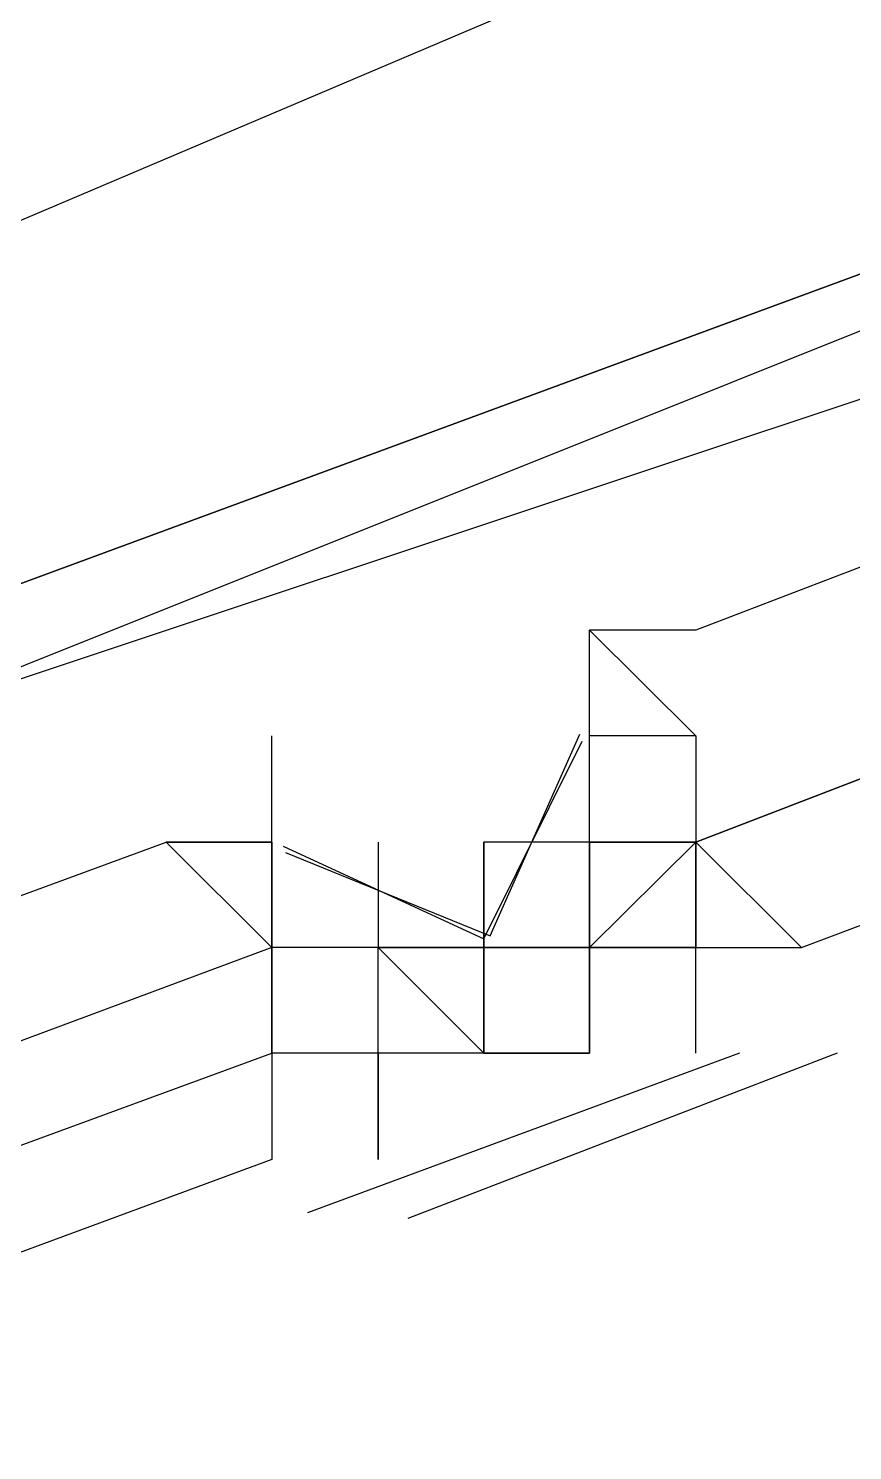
# Model space of a CAD drawing. Header units: feet. Extents: x -84 to 198, y -22 to 181.
# Drawn here: x 95.5426 to 95.6464, y 21.6078 to 21.7869 of the extents above; entities that cross this region are included whole.
import ezdxf

# ---------------------------------------------------------------- set-up
doc = ezdxf.new("R2010")
doc.units = ezdxf.units.FT
doc.layers.add('A-LINEA', color=7, linetype='CONTINUOUS')

msp = doc.modelspace()

# ---------------------------------------------------------------- linework, layer by layer
at = {"layer": 'A-LINEA'}
for p, q in [((93.693, 20.9769), (103.4585, 25.128)), ((93.693, 20.9769), (103.4585, 25.128)), ((95.6133, 21.7111), (95.6133, 21.7111)), ((95.6133, 21.7111), (95.6133, 21.7111)), ((95.6133, 21.7111), (95.6133, 21.7111)), ((95.6133, 21.7111), (95.6133, 21.7111)), ((95.6133, 21.7111), (95.6133, 21.7111)), ((95.6133, 21.7111), (95.6133, 21.7111)), ((95.6133, 21.7111), (95.6133, 21.7111)), ((95.6133, 21.7111), (95.6133, 21.7111)), ((95.6133, 21.7111), (95.6133, 21.7111)), ((95.6133, 21.7111), (95.6133, 21.7111)), ((95.6133, 21.7111), (95.6133, 21.7111)), ((95.6133, 21.7111), (95.6133, 21.7111)), ((95.5733, 21.6978), (95.5733, 21.6978)), ((95.5733, 21.6978), (95.5733, 21.6978)), ((95.6133, 21.6978), (95.6133, 21.6978)), ((95.6133, 21.6978), (95.6133, 21.6978)), ((95.6133, 21.6978), (95.6133, 21.6978)), ((95.6133, 21.6978), (95.6133, 21.6978)), ((95.6133, 21.6844), (95.6133, 21.6978)), ((95.6133, 21.6844), (95.6133, 21.6978)), ((95.6133, 21.6844), (95.6133, 21.6978)), ((95.6133, 21.6844), (95.6133, 21.6978)), ((95.6133, 21.6978), (95.6133, 21.6978)), ((95.6133, 21.6978), (95.6133, 21.6978)), ((95.6133, 21.6978), (95.6133, 21.6978)), ((95.6133, 21.6978), (95.6133, 21.6978)), ((95.6133, 21.6978), (95.6133, 21.6978)), ((95.6133, 21.6978), (95.6133, 21.6978)), ((95.6133, 21.6978), (95.6133, 21.6978)), ((95.6133, 21.6978), (95.6133, 21.6978)), ((95.6133, 21.6978), (95.6133, 21.6978)), ((95.6267, 21.6978), (95.6133, 21.6978)), ((95.6133, 21.6978), (95.6133, 21.6978)), ((95.6133, 21.6978), (95.6133, 21.6978)), ((95.6133, 21.6844), (95.6133, 21.6978)), ((95.6267, 21.6978), (95.6133, 21.6978)), ((95.6133, 21.6978), (95.6133, 21.6978)), ((95.6133, 21.6978), (95.6133, 21.6978)), ((95.6133, 21.6978), (95.6133, 21.6978)), ((95.6133, 21.6978), (95.6133, 21.6978)), ((95.6133, 21.6978), (95.6133, 21.6978)), ((95.6133, 21.6844), (95.6133, 21.6978)), ((95.6133, 21.6844), (95.6133, 21.6978)), ((95.6133, 21.6844), (95.6133, 21.6978)), ((95.6133, 21.6844), (95.6133, 21.6978)), ((95.6133, 21.6978), (95.6133, 21.6978)), ((95.6133, 21.6978), (95.6133, 21.6978)), ((95.6133, 21.6978), (95.6133, 21.6978)), ((95.6133, 21.6978), (95.6133, 21.6978)), ((95.6133, 21.6978), (95.6133, 21.6978)), ((95.6133, 21.6978), (95.6133, 21.6978)), ((95.6133, 21.6978), (95.6133, 21.6978)), ((95.6133, 21.6978), (95.6133, 21.6978)), ((95.6133, 21.6978), (95.6133, 21.6978)), ((95.6267, 21.6978), (95.6133, 21.6978)), ((95.6133, 21.6978), (95.6133, 21.6978)), ((95.6133, 21.6978), (95.6133, 21.6978)), ((95.6133, 21.6844), (95.6133, 21.6978)), ((95.6267, 21.6978), (95.6133, 21.6978)), ((95.6133, 21.6978), (95.6133, 21.6978)), ((95.6267, 21.6978), (95.6267, 21.6978)), ((95.6267, 21.6978), (95.6267, 21.6978)), ((95.6267, 21.6978), (95.6267, 21.6978)), ((95.6267, 21.6978), (95.6267, 21.6978)), ((95.6267, 21.6978), (95.6267, 21.6978)), ((95.6267, 21.6978), (95.6267, 21.6978)), ((95.6267, 21.6978), (95.6267, 21.6978)), ((95.6267, 21.6978), (95.6267, 21.6978)), ((95.6267, 21.6978), (95.6267, 21.6978)), ((95.6267, 21.6978), (95.6267, 21.6978)), ((95.56, 21.6844), (95.5733, 21.6844)), ((95.56, 21.6844), (95.56, 21.6844)), ((95.56, 21.6844), (95.56, 21.6844)), ((95.56, 21.6844), (95.56, 21.6844)), ((95.5733, 21.6844), (95.56, 21.6844)), ((95.56, 21.6844), (95.5733, 21.6844)), ((95.56, 21.6844), (95.56, 21.6844)), ((95.56, 21.6844), (95.56, 21.6844)), ((95.56, 21.6844), (95.56, 21.6844)), ((95.5733, 21.6844), (95.56, 21.6844)), ((95.5733, 21.6844), (95.5733, 21.6844)), ((95.5733, 21.6711), (95.5733, 21.6844)), ((95.5733, 21.6844), (95.5733, 21.6844)), ((95.5733, 21.6844), (95.5733, 21.6844)), ((95.5733, 21.6844), (95.5733, 21.6844)), ((95.5733, 21.6844), (95.5733, 21.6844)), ((95.5733, 21.6844), (95.5733, 21.6844)), ((95.5733, 21.6844), (95.5733, 21.6844)), ((95.5733, 21.6844), (95.5733, 21.6844)), ((95.5733, 21.6844), (95.5733, 21.6844)), ((95.5733, 21.6844), (95.5733, 21.6844)), ((95.5733, 21.6844), (95.5733, 21.6844)), ((95.5733, 21.6844), (95.5733, 21.6844)), ((95.5733, 21.6844), (95.5733, 21.6844)), ((95.5733, 21.6844), (95.5733, 21.6844)), ((95.5733, 21.6844), (95.5733, 21.6844)), ((95.5733, 21.6844), (95.5733, 21.6844)), ((95.5733, 21.6844), (95.5733, 21.6844)), ((95.5733, 21.6711), (95.5733, 21.6844)), ((95.5733, 21.6844), (95.5733, 21.6844)), ((95.5733, 21.6844), (95.5733, 21.6844)), ((95.5733, 21.6844), (95.5733, 21.6844)), ((95.5733, 21.6844), (95.5733, 21.6844)), ((95.5733, 21.6844), (95.5733, 21.6844)), ((95.5733, 21.6844), (95.5733, 21.6844)), ((95.5733, 21.6844), (95.5733, 21.6844)), ((95.5733, 21.6844), (95.5733, 21.6844)), ((95.5733, 21.6844), (95.5733, 21.6844)), ((95.5733, 21.6844), (95.5733, 21.6844)), ((95.5733, 21.6844), (95.5733, 21.6844)), ((95.5733, 21.6844), (95.5733, 21.6844)), ((95.5733, 21.6844), (95.5733, 21.6844)), ((95.5733, 21.6844), (95.5733, 21.6844)), ((95.5733, 21.6844), (95.5733, 21.6844)), ((95.5867, 21.6844), (95.5867, 21.6844)), ((95.5867, 21.6844), (95.5867, 21.6844)), ((95.5867, 21.6844), (95.5867, 21.6711)), ((95.5867, 21.6844), (95.5867, 21.6844)), ((95.5867, 21.6844), (95.5867, 21.6711)), ((95.5867, 21.6844), (95.5867, 21.6844)), ((95.5867, 21.6844), (95.5867, 21.6844)), ((95.5867, 21.6844), (95.5867, 21.6711)), ((95.5867, 21.6844), (95.5867, 21.6844)), ((95.5867, 21.6844), (95.5867, 21.6711)), ((95.6, 21.6844), (95.6, 21.6844)), ((95.6, 21.6844), (95.6, 21.6844)), ((95.6, 21.6844), (95.6, 21.6844)), ((95.6, 21.6844), (95.6, 21.6844)), ((95.6, 21.6844), (95.6, 21.6844)), ((95.6, 21.6844), (95.6, 21.6844)), ((95.6, 21.6844), (95.6, 21.6844)), ((95.6, 21.6844), (95.6, 21.6844)), ((95.6, 21.6844), (95.6, 21.6844)), ((95.6, 21.6844), (95.6, 21.6844)), ((95.6, 21.6844), (95.6, 21.6844)), ((95.6, 21.6844), (95.6, 21.6844)), ((95.6, 21.6711), (95.6, 21.6844)), ((95.6133, 21.6844), (95.6, 21.6844)), ((95.6, 21.6844), (95.6, 21.6844)), ((95.6, 21.6844), (95.6, 21.6844)), ((95.6, 21.6844), (95.6, 21.6844)), ((95.6, 21.6844), (95.6, 21.6711)), ((95.6, 21.6844), (95.6, 21.6844)), ((95.6, 21.6844), (95.6, 21.6844)), ((95.6, 21.6844), (95.6, 21.6844)), ((95.6133, 21.6844), (95.6, 21.6844)), ((95.6, 21.6844), (95.6, 21.6844)), ((95.6, 21.6711), (95.6, 21.6844)), ((95.6, 21.6844), (95.6, 21.6844)), ((95.6, 21.6844), (95.6, 21.6844)), ((95.6, 21.6711), (95.6, 21.6844)), ((95.6, 21.6844), (95.6, 21.6844)), ((95.6, 21.6844), (95.6, 21.6844)), ((95.6, 21.6844), (95.6, 21.6844)), ((95.6, 21.6844), (95.6, 21.6844)), ((95.6, 21.6844), (95.6, 21.6844)), ((95.6, 21.6844), (95.6, 21.6844)), ((95.6, 21.6844), (95.6, 21.6844)), ((95.6, 21.6844), (95.6, 21.6844)), ((95.6, 21.6844), (95.6, 21.6844)), ((95.6, 21.6844), (95.6, 21.6844)), ((95.6, 21.6844), (95.6, 21.6844)), ((95.6, 21.6844), (95.6, 21.6844)), ((95.6, 21.6711), (95.6, 21.6844)), ((95.6133, 21.6844), (95.6, 21.6844)), ((95.6, 21.6844), (95.6, 21.6844)), ((95.6, 21.6844), (95.6, 21.6844)), ((95.6, 21.6844), (95.6, 21.6844)), ((95.6, 21.6844), (95.6, 21.6711)), ((95.6, 21.6844), (95.6, 21.6844)), ((95.6, 21.6844), (95.6, 21.6844)), ((95.6, 21.6844), (95.6, 21.6844)), ((95.6133, 21.6844), (95.6, 21.6844)), ((95.6, 21.6844), (95.6, 21.6844)), ((95.6, 21.6711), (95.6, 21.6844)), ((95.6, 21.6844), (95.6, 21.6844)), ((95.6, 21.6844), (95.6, 21.6844)), ((95.6, 21.6711), (95.6, 21.6844)), ((95.6133, 21.6844), (95.6133, 21.6844)), ((95.6133, 21.6844), (95.6133, 21.6844)), ((95.6133, 21.6844), (95.6133, 21.6844)), ((95.6133, 21.6844), (95.6133, 21.6844)), ((95.6133, 21.6844), (95.6133, 21.6844)), ((95.6133, 21.6844), (95.6133, 21.6844)), ((95.6133, 21.6844), (95.6133, 21.6844)), ((95.6133, 21.6844), (95.6133, 21.6844)), ((95.6133, 21.6844), (95.6267, 21.6844)), ((95.6133, 21.6844), (95.6133, 21.6844)), ((95.6133, 21.6844), (95.6133, 21.6844)), ((95.6133, 21.6844), (95.6133, 21.6711)), ((95.6133, 21.6844), (95.6133, 21.6711)), ((95.6133, 21.6844), (95.6133, 21.6844)), ((95.6133, 21.6844), (95.6133, 21.6844)), ((95.6133, 21.6844), (95.6267, 21.6844)), ((95.6133, 21.6844), (95.6133, 21.6844)), ((95.6267, 21.6844), (95.6133, 21.6711)), ((95.6133, 21.6844), (95.6133, 21.6844)), ((95.6133, 21.6844), (95.6133, 21.6844)), ((95.6133, 21.6844), (95.6133, 21.6844)), ((95.6133, 21.6844), (95.6133, 21.6844)), ((95.6133, 21.6844), (95.6133, 21.6844)), ((95.6267, 21.6844), (95.6133, 21.6844)), ((95.6133, 21.6844), (95.6133, 21.6844)), ((95.6133, 21.6844), (95.6133, 21.6844)), ((95.6133, 21.6844), (95.6133, 21.6844)), ((95.6133, 21.6844), (95.6133, 21.6844)), ((95.6133, 21.6844), (95.6133, 21.6844)), ((95.6133, 21.6844), (95.6133, 21.6711)), ((95.6133, 21.6844), (95.6133, 21.6844)), ((95.6133, 21.6844), (95.6133, 21.6844)), ((95.6133, 21.6844), (95.6133, 21.6844)), ((95.6133, 21.6844), (95.6133, 21.6844)), ((95.6133, 21.6844), (95.6133, 21.6844)), ((95.6133, 21.6844), (95.6133, 21.6844)), ((95.6133, 21.6844), (95.6133, 21.6844)), ((95.6133, 21.6844), (95.6133, 21.6844)), ((95.6133, 21.6844), (95.6133, 21.6844)), ((95.6133, 21.6844), (95.6133, 21.6844)), ((95.6133, 21.6844), (95.6133, 21.6844)), ((95.6133, 21.6844), (95.6133, 21.6844)), ((95.6133, 21.6844), (95.6133, 21.6844)), ((95.6133, 21.6844), (95.6133, 21.6844)), ((95.6133, 21.6844), (95.6133, 21.6844)), ((95.6133, 21.6844), (95.6133, 21.6844)), ((95.6133, 21.6844), (95.6133, 21.6844)), ((95.6133, 21.6844), (95.6133, 21.6844)), ((95.6133, 21.6844), (95.6133, 21.6844)), ((95.6133, 21.6844), (95.6133, 21.6844)), ((95.6133, 21.6844), (95.6133, 21.6844)), ((95.6133, 21.6844), (95.6133, 21.6844)), ((95.6133, 21.6844), (95.6133, 21.6844)), ((95.6133, 21.6844), (95.6133, 21.6844)), ((95.6133, 21.6844), (95.6133, 21.6844)), ((95.6133, 21.6844), (95.6267, 21.6844)), ((95.6133, 21.6844), (95.6133, 21.6844)), ((95.6133, 21.6844), (95.6133, 21.6844)), ((95.6133, 21.6844), (95.6133, 21.6711)), ((95.6133, 21.6844), (95.6133, 21.6711)), ((95.6133, 21.6844), (95.6133, 21.6844)), ((95.6133, 21.6844), (95.6133, 21.6844)), ((95.6133, 21.6844), (95.6267, 21.6844)), ((95.6133, 21.6844), (95.6133, 21.6844)), ((95.6267, 21.6844), (95.6133, 21.6711)), ((95.6133, 21.6844), (95.6133, 21.6844)), ((95.6133, 21.6844), (95.6133, 21.6844)), ((95.6133, 21.6844), (95.6133, 21.6844)), ((95.6133, 21.6844), (95.6133, 21.6844)), ((95.6133, 21.6844), (95.6133, 21.6844)), ((95.6267, 21.6844), (95.6133, 21.6844)), ((95.6133, 21.6844), (95.6133, 21.6844)), ((95.6133, 21.6844), (95.6133, 21.6844)), ((95.6133, 21.6844), (95.6133, 21.6844)), ((95.6133, 21.6844), (95.6133, 21.6844)), ((95.6133, 21.6844), (95.6133, 21.6844)), ((95.6133, 21.6844), (95.6133, 21.6711)), ((95.6133, 21.6844), (95.6133, 21.6844)), ((95.6133, 21.6844), (95.6133, 21.6844)), ((95.6133, 21.6844), (95.6133, 21.6844)), ((95.6133, 21.6844), (95.6133, 21.6844)), ((95.6133, 21.6844), (95.6133, 21.6844)), ((95.6133, 21.6844), (95.6133, 21.6844)), ((95.6133, 21.6844), (95.6133, 21.6844)), ((95.6133, 21.6844), (95.6133, 21.6844)), ((95.6133, 21.6844), (95.6133, 21.6844)), ((95.6133, 21.6844), (95.6133, 21.6844)), ((95.6133, 21.6844), (95.6133, 21.6844)), ((95.6133, 21.6844), (95.6133, 21.6844)), ((95.6133, 21.6844), (95.6133, 21.6844)), ((95.6133, 21.6844), (95.6133, 21.6844)), ((95.6133, 21.6844), (95.6133, 21.6844)), ((95.6133, 21.6844), (95.6133, 21.6844)), ((95.6133, 21.6844), (95.6133, 21.6844)), ((95.6267, 21.6844), (95.6267, 21.6844)), ((95.6267, 21.6844), (95.6267, 21.6844)), ((95.6267, 21.6844), (95.6267, 21.6844)), ((95.6267, 21.6844), (95.6267, 21.6844)), ((95.6267, 21.6844), (95.6267, 21.6844)), ((95.6267, 21.6844), (95.6267, 21.6844)), ((95.6267, 21.6844), (95.6267, 21.6844)), ((95.6267, 21.6844), (95.6267, 21.6844)), ((95.6267, 21.6844), (95.6267, 21.6844)), ((95.6267, 21.6844), (95.6267, 21.6711)), ((95.6267, 21.6844), (95.6267, 21.6844)), ((95.6267, 21.6844), (95.6267, 21.6844)), ((95.6267, 21.6844), (95.6267, 21.6844)), ((95.6267, 21.6844), (95.6267, 21.6844)), ((95.6267, 21.6844), (95.6267, 21.6844)), ((95.6267, 21.6844), (95.6267, 21.6844)), ((95.6267, 21.6844), (95.6267, 21.6844)), ((95.6267, 21.6844), (95.6267, 21.6844)), ((95.6267, 21.6844), (95.6267, 21.6844)), ((95.6267, 21.6844), (95.6267, 21.6844)), ((95.6267, 21.6844), (95.6267, 21.6844)), ((95.6267, 21.6844), (95.6267, 21.6844)), ((95.6267, 21.6844), (95.6267, 21.6844)), ((95.6267, 21.6844), (95.6267, 21.6844)), ((95.6267, 21.6844), (95.6267, 21.6844)), ((95.6267, 21.6844), (95.6267, 21.6844)), ((95.6267, 21.6844), (95.6267, 21.6844)), ((95.6267, 21.6844), (95.6267, 21.6844)), ((95.6267, 21.6844), (95.6267, 21.6844)), ((95.6267, 21.6844), (95.6267, 21.6711)), ((95.6267, 21.6844), (95.6267, 21.6844)), ((95.6267, 21.6844), (95.6267, 21.6844)), ((95.6267, 21.6844), (95.6267, 21.6844)), ((95.6267, 21.6844), (95.6267, 21.6844)), ((95.6267, 21.6844), (95.6267, 21.6844)), ((95.6267, 21.6844), (95.6267, 21.6844)), ((95.6267, 21.6844), (95.6267, 21.6844)), ((95.6267, 21.6844), (95.6267, 21.6844)), ((95.6267, 21.6844), (95.6267, 21.6844)), ((95.6267, 21.6844), (95.6267, 21.6844)), ((95.5733, 21.6711), (95.5733, 21.6711)), ((95.5733, 21.6711), (95.5733, 21.6711)), ((95.5733, 21.6711), (95.5733, 21.6711)), ((95.5733, 21.6711), (95.5733, 21.6711)), ((95.5733, 21.6711), (95.5733, 21.6711)), ((95.5733, 21.6711), (95.5733, 21.6711)), ((95.5733, 21.6711), (95.5733, 21.6578)), ((95.5733, 21.6711), (95.5733, 21.6711)), ((95.5733, 21.6711), (95.5733, 21.6711)), ((95.5733, 21.6711), (95.5733, 21.6711)), ((95.5733, 21.6711), (95.5733, 21.6711)), ((95.5733, 21.6711), (95.5733, 21.6711)), ((95.5733, 21.6711), (95.5733, 21.6711)), ((95.5733, 21.6711), (95.5733, 21.6711)), ((95.5733, 21.6711), (95.5733, 21.6711)), ((95.5733, 21.6711), (95.5733, 21.6711)), ((95.5733, 21.6711), (95.5733, 21.6711)), ((95.5867, 21.6711), (95.5733, 21.6711)), ((95.5733, 21.6578), (95.5733, 21.6711)), ((95.5733, 21.6711), (95.5733, 21.6711)), ((95.5733, 21.6711), (95.5733, 21.6711)), ((95.5867, 21.6711), (95.5733, 21.6711)), ((95.5733, 21.6711), (95.5733, 21.6711)), ((95.5733, 21.6711), (95.5733, 21.6711)), ((95.5733, 21.6711), (95.5733, 21.6711)), ((95.5733, 21.6711), (95.5733, 21.6711)), ((95.5867, 21.6711), (95.5733, 21.6711)), ((95.5733, 21.6711), (95.5733, 21.6711)), ((95.5733, 21.6711), (95.5733, 21.6711)), ((95.5733, 21.6711), (95.5733, 21.6711)), ((95.5733, 21.6711), (95.5733, 21.6711)), ((95.5733, 21.6711), (95.5733, 21.6711)), ((95.5733, 21.6711), (95.5733, 21.6711)), ((95.5733, 21.6711), (95.5733, 21.6711)), ((95.5733, 21.6711), (95.5733, 21.6711)), ((95.5733, 21.6711), (95.5733, 21.6711)), ((95.5733, 21.6711), (95.5733, 21.6711)), ((95.5733, 21.6711), (95.5733, 21.6711)), ((95.5733, 21.6711), (95.5733, 21.6711)), ((95.5733, 21.6711), (95.5733, 21.6711)), ((95.5733, 21.6711), (95.5733, 21.6711)), ((95.5733, 21.6711), (95.5733, 21.6711)), ((95.5733, 21.6711), (95.5733, 21.6578)), ((95.5733, 21.6711), (95.5733, 21.6711)), ((95.5733, 21.6711), (95.5733, 21.6711)), ((95.5733, 21.6711), (95.5733, 21.6711)), ((95.5733, 21.6711), (95.5733, 21.6711)), ((95.5733, 21.6711), (95.5733, 21.6711)), ((95.5733, 21.6711), (95.5733, 21.6711)), ((95.5733, 21.6711), (95.5733, 21.6711)), ((95.5733, 21.6711), (95.5733, 21.6711)), ((95.5733, 21.6711), (95.5733, 21.6711)), ((95.5733, 21.6711), (95.5733, 21.6711)), ((95.5867, 21.6711), (95.5733, 21.6711)), ((95.5733, 21.6578), (95.5733, 21.6711)), ((95.5733, 21.6711), (95.5733, 21.6711)), ((95.5733, 21.6711), (95.5733, 21.6711)), ((95.5867, 21.6711), (95.5733, 21.6711)), ((95.5733, 21.6711), (95.5733, 21.6711)), ((95.5733, 21.6711), (95.5733, 21.6711)), ((95.5733, 21.6711), (95.5733, 21.6711)), ((95.5733, 21.6711), (95.5733, 21.6711)), ((95.5867, 21.6711), (95.5733, 21.6711)), ((95.5733, 21.6711), (95.5733, 21.6711)), ((95.5733, 21.6711), (95.5733, 21.6711)), ((95.5733, 21.6711), (95.5733, 21.6711)), ((95.5733, 21.6711), (95.5733, 21.6711)), ((95.5733, 21.6711), (95.5733, 21.6711)), ((95.5733, 21.6711), (95.5733, 21.6711)), ((95.5733, 21.6711), (95.5733, 21.6711)), ((95.5733, 21.6711), (95.5733, 21.6711)), ((95.5733, 21.6711), (95.5733, 21.6711)), ((95.5867, 21.6711), (95.5867, 21.6711)), ((95.5867, 21.6711), (95.5867, 21.6711)), ((95.5867, 21.6711), (95.6, 21.6711)), ((95.5867, 21.6711), (95.5867, 21.6711)), ((95.5867, 21.6711), (95.6, 21.6711)), ((95.5867, 21.6711), (95.5867, 21.6711)), ((95.5867, 21.6711), (95.5867, 21.6711)), ((95.5867, 21.6711), (95.5867, 21.6711)), ((95.5867, 21.6711), (95.5867, 21.6711)), ((95.5867, 21.6711), (95.5867, 21.6711)), ((95.5867, 21.6711), (95.5867, 21.6711)), ((95.5867, 21.6711), (95.6, 21.6711)), ((95.5867, 21.6711), (95.5867, 21.6711)), ((95.5867, 21.6711), (95.5867, 21.6711)), ((95.5867, 21.6711), (95.5867, 21.6711)), ((95.5867, 21.6711), (95.5867, 21.6711)), ((95.5867, 21.6711), (95.5867, 21.6711)), ((95.5867, 21.6711), (95.5867, 21.6711)), ((95.5867, 21.6711), (95.5867, 21.6711)), ((95.5867, 21.6711), (95.5867, 21.6711)), ((95.5867, 21.6711), (95.5867, 21.6711)), ((95.5867, 21.6711), (95.5867, 21.6711)), ((95.5867, 21.6711), (95.5867, 21.6711)), ((95.5867, 21.6711), (95.5867, 21.6711)), ((95.5867, 21.6711), (95.5867, 21.6711)), ((95.5867, 21.6711), (95.5867, 21.6711)), ((95.6, 21.6578), (95.5867, 21.6711)), ((95.5867, 21.6711), (95.5867, 21.6711)), ((95.5867, 21.6711), (95.5867, 21.6711)), ((95.5867, 21.6711), (95.5867, 21.6711)), ((95.5867, 21.6711), (95.5867, 21.6711)), ((95.5867, 21.6711), (95.5867, 21.6711)), ((95.6, 21.6711), (95.5867, 21.6711)), ((95.5867, 21.6711), (95.5867, 21.6711)), ((95.5867, 21.6711), (95.5867, 21.6711)), ((95.5867, 21.6711), (95.5867, 21.6711)), ((95.5867, 21.6711), (95.5867, 21.6711)), ((95.5867, 21.6711), (95.5867, 21.6711)), ((95.5867, 21.6711), (95.5867, 21.6711)), ((95.5867, 21.6711), (95.5867, 21.6711)), ((95.5867, 21.6711), (95.5867, 21.6711)), ((95.5867, 21.6711), (95.5867, 21.6711)), ((95.5867, 21.6711), (95.5867, 21.6711)), ((95.5867, 21.6711), (95.5867, 21.6711)), ((95.5867, 21.6711), (95.5867, 21.6711)), ((95.5867, 21.6711), (95.5867, 21.6711)), ((95.6, 21.6711), (95.5867, 21.6711)), ((95.5867, 21.6711), (95.5867, 21.6711)), ((95.5867, 21.6578), (95.5867, 21.6711)), ((95.5867, 21.6711), (95.5867, 21.6711)), ((95.5867, 21.6578), (95.5867, 21.6711)), ((95.5867, 21.6711), (95.5867, 21.6711)), ((95.5867, 21.6711), (95.5867, 21.6711)), ((95.5867, 21.6711), (95.5867, 21.6711)), ((95.5867, 21.6711), (95.5867, 21.6711)), ((95.5867, 21.6711), (95.5867, 21.6711)), ((95.5867, 21.6711), (95.5867, 21.6711)), ((95.5867, 21.6711), (95.5867, 21.6711)), ((95.5867, 21.6711), (95.5867, 21.6711)), ((95.5867, 21.6711), (95.5867, 21.6711)), ((95.5867, 21.6711), (95.5867, 21.6711)), ((95.5867, 21.6711), (95.5867, 21.6711)), ((95.5867, 21.6711), (95.5867, 21.6711)), ((95.5867, 21.6711), (95.5867, 21.6711)), ((95.5867, 21.6711), (95.5867, 21.6711)), ((95.5867, 21.6711), (95.5867, 21.6711)), ((95.5867, 21.6711), (95.6, 21.6711)), ((95.5867, 21.6711), (95.5867, 21.6711)), ((95.5867, 21.6711), (95.6, 21.6711)), ((95.5867, 21.6711), (95.5867, 21.6711)), ((95.5867, 21.6711), (95.5867, 21.6711)), ((95.5867, 21.6711), (95.5867, 21.6711)), ((95.5867, 21.6711), (95.5867, 21.6711)), ((95.5867, 21.6711), (95.5867, 21.6711)), ((95.5867, 21.6711), (95.5867, 21.6711)), ((95.5867, 21.6711), (95.6, 21.6711)), ((95.5867, 21.6711), (95.5867, 21.6711)), ((95.5867, 21.6711), (95.5867, 21.6711)), ((95.5867, 21.6711), (95.5867, 21.6711)), ((95.5867, 21.6711), (95.5867, 21.6711)), ((95.5867, 21.6711), (95.5867, 21.6711)), ((95.5867, 21.6711), (95.5867, 21.6711)), ((95.5867, 21.6711), (95.5867, 21.6711)), ((95.5867, 21.6711), (95.5867, 21.6711)), ((95.5867, 21.6711), (95.5867, 21.6711)), ((95.5867, 21.6711), (95.5867, 21.6711)), ((95.5867, 21.6711), (95.5867, 21.6711)), ((95.5867, 21.6711), (95.5867, 21.6711)), ((95.5867, 21.6711), (95.5867, 21.6711)), ((95.5867, 21.6711), (95.5867, 21.6711)), ((95.6, 21.6578), (95.5867, 21.6711)), ((95.5867, 21.6711), (95.5867, 21.6711)), ((95.5867, 21.6711), (95.5867, 21.6711)), ((95.5867, 21.6711), (95.5867, 21.6711)), ((95.5867, 21.6711), (95.5867, 21.6711)), ((95.5867, 21.6711), (95.5867, 21.6711)), ((95.6, 21.6711), (95.5867, 21.6711)), ((95.5867, 21.6711), (95.5867, 21.6711)), ((95.5867, 21.6711), (95.5867, 21.6711)), ((95.5867, 21.6711), (95.5867, 21.6711)), ((95.5867, 21.6711), (95.5867, 21.6711)), ((95.5867, 21.6711), (95.5867, 21.6711)), ((95.5867, 21.6711), (95.5867, 21.6711)), ((95.5867, 21.6711), (95.5867, 21.6711)), ((95.5867, 21.6711), (95.5867, 21.6711)), ((95.5867, 21.6711), (95.5867, 21.6711)), ((95.5867, 21.6711), (95.5867, 21.6711)), ((95.5867, 21.6711), (95.5867, 21.6711)), ((95.5867, 21.6711), (95.5867, 21.6711)), ((95.5867, 21.6711), (95.5867, 21.6711)), ((95.6, 21.6711), (95.5867, 21.6711)), ((95.5867, 21.6711), (95.5867, 21.6711)), ((95.5867, 21.6578), (95.5867, 21.6711)), ((95.5867, 21.6711), (95.5867, 21.6711)), ((95.5867, 21.6578), (95.5867, 21.6711)), ((95.5867, 21.6711), (95.5867, 21.6711)), ((95.5867, 21.6711), (95.5867, 21.6711)), ((95.5867, 21.6711), (95.5867, 21.6711)), ((95.5867, 21.6711), (95.5867, 21.6711)), ((95.5867, 21.6711), (95.5867, 21.6711)), ((95.5867, 21.6711), (95.5867, 21.6711)), ((95.5867, 21.6711), (95.5867, 21.6711)), ((95.5867, 21.6711), (95.5867, 21.6711)), ((95.5867, 21.6711), (95.5867, 21.6711)), ((95.5867, 21.6711), (95.5867, 21.6711)), ((95.5867, 21.6711), (95.5867, 21.6711)), ((95.5867, 21.6711), (95.5867, 21.6711)), ((95.5867, 21.6711), (95.5867, 21.6711)), ((95.6, 21.6711), (95.6, 21.6711)), ((95.6, 21.6711), (95.6, 21.6711)), ((95.6, 21.6711), (95.6, 21.6711)), ((95.6, 21.6711), (95.6, 21.6711)), ((95.6, 21.6711), (95.6, 21.6711)), ((95.6, 21.6711), (95.6, 21.6711)), ((95.6, 21.6711), (95.6, 21.6711)), ((95.6, 21.6711), (95.6133, 21.6711)), ((95.6, 21.6711), (95.6, 21.6711)), ((95.6, 21.6711), (95.6, 21.6711)), ((95.6, 21.6711), (95.6, 21.6711)), ((95.6, 21.6711), (95.6, 21.6711)), ((95.6, 21.6711), (95.6, 21.6711)), ((95.6, 21.6711), (95.6, 21.6711)), ((95.6, 21.6711), (95.6, 21.6711)), ((95.6, 21.6711), (95.6, 21.6711)), ((95.6, 21.6711), (95.6, 21.6711)), ((95.6, 21.6711), (95.6, 21.6711)), ((95.6, 21.6711), (95.6, 21.6711)), ((95.6, 21.6711), (95.6, 21.6711)), ((95.6, 21.6711), (95.6, 21.6711)), ((95.6, 21.6711), (95.6, 21.6711)), ((95.6, 21.6711), (95.6, 21.6711)), ((95.6, 21.6578), (95.6, 21.6711)), ((95.6, 21.6711), (95.6133, 21.6711)), ((95.6, 21.6711), (95.6, 21.6711)), ((95.6, 21.6711), (95.6, 21.6711)), ((95.6, 21.6711), (95.6, 21.6578)), ((95.6, 21.6711), (95.6, 21.6711)), ((95.6, 21.6578), (95.6, 21.6711)), ((95.6, 21.6711), (95.6, 21.6711)), ((95.6, 21.6711), (95.6, 21.6711)), ((95.6, 21.6711), (95.6, 21.6711)), ((95.6, 21.6711), (95.6, 21.6711)), ((95.6, 21.6711), (95.6, 21.6578)), ((95.6, 21.6711), (95.6, 21.6711)), ((95.6, 21.6711), (95.6, 21.6711)), ((95.6, 21.6711), (95.6, 21.6711)), ((95.6, 21.6711), (95.6, 21.6711)), ((95.6, 21.6711), (95.6, 21.6711)), ((95.6, 21.6711), (95.6, 21.6711)), ((95.6, 21.6711), (95.6, 21.6711)), ((95.6, 21.6711), (95.6, 21.6711)), ((95.6, 21.6711), (95.6, 21.6711)), ((95.6, 21.6711), (95.6, 21.6711)), ((95.6, 21.6711), (95.6, 21.6711)), ((95.6, 21.6711), (95.6, 21.6711)), ((95.6, 21.6711), (95.6, 21.6711)), ((95.6, 21.6711), (95.6, 21.6711)), ((95.6, 21.6711), (95.6, 21.6711)), ((95.6, 21.6711), (95.6, 21.6711)), ((95.6, 21.6711), (95.6, 21.6711)), ((95.6, 21.6711), (95.6, 21.6711)), ((95.6, 21.6711), (95.6, 21.6711)), ((95.6, 21.6711), (95.6133, 21.6711)), ((95.6, 21.6711), (95.6133, 21.6711)), ((95.6, 21.6711), (95.6133, 21.6711)), ((95.6, 21.6711), (95.6133, 21.6711)), ((95.6, 21.6711), (95.6133, 21.6711)), ((95.6, 21.6711), (95.6133, 21.6711)), ((95.6, 21.6711), (95.6, 21.6711)), ((95.6, 21.6711), (95.6, 21.6711)), ((95.6, 21.6711), (95.6, 21.6711)), ((95.6, 21.6711), (95.6, 21.6711)), ((95.6, 21.6711), (95.6, 21.6711)), ((95.6, 21.6711), (95.6, 21.6711)), ((95.6, 21.6711), (95.6, 21.6711)), ((95.6, 21.6711), (95.6133, 21.6711)), ((95.6, 21.6711), (95.6, 21.6711)), ((95.6, 21.6711), (95.6, 21.6711)), ((95.6, 21.6711), (95.6, 21.6711)), ((95.6, 21.6711), (95.6, 21.6711)), ((95.6, 21.6711), (95.6, 21.6711)), ((95.6, 21.6711), (95.6, 21.6711)), ((95.6, 21.6711), (95.6, 21.6711)), ((95.6, 21.6711), (95.6, 21.6711)), ((95.6, 21.6711), (95.6, 21.6711)), ((95.6, 21.6711), (95.6, 21.6711)), ((95.6, 21.6711), (95.6, 21.6711)), ((95.6, 21.6711), (95.6, 21.6711)), ((95.6, 21.6711), (95.6, 21.6711)), ((95.6, 21.6711), (95.6, 21.6711)), ((95.6, 21.6711), (95.6, 21.6711)), ((95.6, 21.6578), (95.6, 21.6711)), ((95.6, 21.6711), (95.6133, 21.6711)), ((95.6, 21.6711), (95.6, 21.6711)), ((95.6, 21.6711), (95.6, 21.6711)), ((95.6, 21.6711), (95.6, 21.6578)), ((95.6, 21.6711), (95.6, 21.6711)), ((95.6, 21.6578), (95.6, 21.6711)), ((95.6, 21.6711), (95.6, 21.6711)), ((95.6, 21.6711), (95.6, 21.6711)), ((95.6, 21.6711), (95.6, 21.6711)), ((95.6, 21.6711), (95.6, 21.6711)), ((95.6, 21.6711), (95.6, 21.6578)), ((95.6, 21.6711), (95.6, 21.6711)), ((95.6, 21.6711), (95.6, 21.6711)), ((95.6, 21.6711), (95.6, 21.6711)), ((95.6, 21.6711), (95.6, 21.6711)), ((95.6, 21.6711), (95.6, 21.6711)), ((95.6, 21.6711), (95.6, 21.6711)), ((95.6, 21.6711), (95.6, 21.6711)), ((95.6, 21.6711), (95.6, 21.6711)), ((95.6, 21.6711), (95.6, 21.6711)), ((95.6, 21.6711), (95.6, 21.6711)), ((95.6, 21.6711), (95.6, 21.6711)), ((95.6, 21.6711), (95.6, 21.6711)), ((95.6, 21.6711), (95.6, 21.6711)), ((95.6, 21.6711), (95.6, 21.6711)), ((95.6, 21.6711), (95.6, 21.6711)), ((95.6, 21.6711), (95.6, 21.6711)), ((95.6, 21.6711), (95.6, 21.6711)), ((95.6, 21.6711), (95.6, 21.6711)), ((95.6, 21.6711), (95.6, 21.6711)), ((95.6, 21.6711), (95.6133, 21.6711)), ((95.6, 21.6711), (95.6133, 21.6711)), ((95.6, 21.6711), (95.6133, 21.6711)), ((95.6, 21.6711), (95.6133, 21.6711)), ((95.6, 21.6711), (95.6133, 21.6711)), ((95.6, 21.6711), (95.6133, 21.6711)), ((95.6133, 21.6711), (95.6133, 21.6578)), ((95.6133, 21.6711), (95.6133, 21.6711)), ((95.6133, 21.6711), (95.6133, 21.6711)), ((95.6133, 21.6711), (95.6133, 21.6711)), ((95.6133, 21.6711), (95.6267, 21.6711)), ((95.6133, 21.6711), (95.6133, 21.6711)), ((95.6133, 21.6578), (95.6133, 21.6711)), ((95.6133, 21.6711), (95.6133, 21.6711)), ((95.6133, 21.6711), (95.6133, 21.6711)), ((95.6133, 21.6711), (95.6267, 21.6711)), ((95.6133, 21.6711), (95.6267, 21.6711)), ((95.6133, 21.6711), (95.6267, 21.6711)), ((95.6133, 21.6711), (95.6267, 21.6711)), ((95.6133, 21.6711), (95.6267, 21.6711)), ((95.6133, 21.6711), (95.6267, 21.6711)), ((95.6133, 21.6711), (95.6267, 21.6711)), ((95.6133, 21.6711), (95.6267, 21.6711)), ((95.6133, 21.6711), (95.6133, 21.6711)), ((95.6133, 21.6711), (95.6133, 21.6711)), ((95.6133, 21.6711), (95.6133, 21.6711)), ((95.6133, 21.6711), (95.6133, 21.6711)), ((95.6133, 21.6711), (95.6133, 21.6711)), ((95.6133, 21.6711), (95.6133, 21.6711)), ((95.6133, 21.6711), (95.6133, 21.6711)), ((95.6267, 21.6711), (95.6133, 21.6711)), ((95.6133, 21.6711), (95.6133, 21.6711)), ((95.6267, 21.6711), (95.6133, 21.6711)), ((95.6133, 21.6711), (95.6133, 21.6711)), ((95.6133, 21.6711), (95.6133, 21.6711)), ((95.6133, 21.6711), (95.6133, 21.6711)), ((95.6133, 21.6711), (95.6133, 21.6578)), ((95.6133, 21.6711), (95.6133, 21.6711)), ((95.6133, 21.6711), (95.6133, 21.6711)), ((95.6133, 21.6711), (95.6133, 21.6711)), ((95.6133, 21.6711), (95.6133, 21.6711)), ((95.6133, 21.6711), (95.6133, 21.6711)), ((95.6133, 21.6711), (95.6133, 21.6711)), ((95.6133, 21.6711), (95.6133, 21.6711)), ((95.6133, 21.6578), (95.6133, 21.6711)), ((95.6133, 21.6711), (95.6133, 21.6711)), ((95.6133, 21.6711), (95.6133, 21.6711)), ((95.6133, 21.6711), (95.6133, 21.6711)), ((95.6133, 21.6711), (95.6133, 21.6711)), ((95.6267, 21.6711), (95.6133, 21.6711)), ((95.6133, 21.6711), (95.6133, 21.6711)), ((95.6133, 21.6711), (95.6133, 21.6711)), ((95.6133, 21.6711), (95.6133, 21.6711)), ((95.6133, 21.6711), (95.6133, 21.6711)), ((95.6133, 21.6711), (95.6133, 21.6711)), ((95.6133, 21.6711), (95.6133, 21.6711)), ((95.6133, 21.6711), (95.6133, 21.6711)), ((95.6133, 21.6711), (95.6133, 21.6711)), ((95.6133, 21.6711), (95.6133, 21.6711)), ((95.6133, 21.6711), (95.6133, 21.6711)), ((95.6133, 21.6711), (95.6133, 21.6711)), ((95.6133, 21.6711), (95.6133, 21.6711)), ((95.6133, 21.6711), (95.6133, 21.6711)), ((95.6133, 21.6711), (95.6133, 21.6711)), ((95.6133, 21.6711), (95.6133, 21.6578)), ((95.6133, 21.6711), (95.6133, 21.6711)), ((95.6133, 21.6711), (95.6133, 21.6711)), ((95.6133, 21.6711), (95.6133, 21.6711)), ((95.6133, 21.6711), (95.6267, 21.6711)), ((95.6133, 21.6711), (95.6133, 21.6711)), ((95.6133, 21.6578), (95.6133, 21.6711)), ((95.6133, 21.6711), (95.6133, 21.6711)), ((95.6133, 21.6711), (95.6133, 21.6711)), ((95.6133, 21.6711), (95.6267, 21.6711)), ((95.6133, 21.6711), (95.6267, 21.6711)), ((95.6133, 21.6711), (95.6267, 21.6711)), ((95.6133, 21.6711), (95.6267, 21.6711)), ((95.6133, 21.6711), (95.6267, 21.6711)), ((95.6133, 21.6711), (95.6267, 21.6711)), ((95.6133, 21.6711), (95.6267, 21.6711)), ((95.6133, 21.6711), (95.6267, 21.6711)), ((95.6133, 21.6711), (95.6133, 21.6711)), ((95.6133, 21.6711), (95.6133, 21.6711)), ((95.6133, 21.6711), (95.6133, 21.6711)), ((95.6133, 21.6711), (95.6133, 21.6711)), ((95.6133, 21.6711), (95.6133, 21.6711)), ((95.6133, 21.6711), (95.6133, 21.6711)), ((95.6133, 21.6711), (95.6133, 21.6711)), ((95.6267, 21.6711), (95.6133, 21.6711)), ((95.6133, 21.6711), (95.6133, 21.6711)), ((95.6267, 21.6711), (95.6133, 21.6711)), ((95.6133, 21.6711), (95.6133, 21.6711)), ((95.6133, 21.6711), (95.6133, 21.6711)), ((95.6133, 21.6711), (95.6133, 21.6711)), ((95.6133, 21.6711), (95.6133, 21.6578)), ((95.6133, 21.6711), (95.6133, 21.6711)), ((95.6133, 21.6711), (95.6133, 21.6711)), ((95.6133, 21.6711), (95.6133, 21.6711)), ((95.6133, 21.6711), (95.6133, 21.6711)), ((95.6133, 21.6711), (95.6133, 21.6711)), ((95.6133, 21.6711), (95.6133, 21.6711)), ((95.6133, 21.6711), (95.6133, 21.6711)), ((95.6133, 21.6578), (95.6133, 21.6711)), ((95.6133, 21.6711), (95.6133, 21.6711)), ((95.6133, 21.6711), (95.6133, 21.6711)), ((95.6133, 21.6711), (95.6133, 21.6711)), ((95.6133, 21.6711), (95.6133, 21.6711)), ((95.6267, 21.6711), (95.6133, 21.6711)), ((95.6133, 21.6711), (95.6133, 21.6711)), ((95.6133, 21.6711), (95.6133, 21.6711)), ((95.6133, 21.6711), (95.6133, 21.6711)), ((95.6133, 21.6711), (95.6133, 21.6711)), ((95.6133, 21.6711), (95.6133, 21.6711)), ((95.6133, 21.6711), (95.6133, 21.6711)), ((95.6133, 21.6711), (95.6133, 21.6711)), ((95.6133, 21.6711), (95.6133, 21.6711)), ((95.6133, 21.6711), (95.6133, 21.6711)), ((95.6133, 21.6711), (95.6133, 21.6711)), ((95.6133, 21.6711), (95.6133, 21.6711)), ((95.6133, 21.6711), (95.6133, 21.6711)), ((95.6133, 21.6711), (95.6133, 21.6711)), ((95.6133, 21.6711), (95.6133, 21.6711)), ((95.6267, 21.6711), (95.6267, 21.6711)), ((95.6267, 21.6711), (95.6267, 21.6711)), ((95.6267, 21.6711), (95.6267, 21.6711)), ((95.6267, 21.6711), (95.6267, 21.6711)), ((95.6267, 21.6711), (95.6267, 21.6711)), ((95.6267, 21.6711), (95.6267, 21.6711)), ((95.6267, 21.6711), (95.6267, 21.6711)), ((95.6267, 21.6711), (95.6267, 21.6711)), ((95.6267, 21.6578), (95.6267, 21.6711)), ((95.6267, 21.6711), (95.6267, 21.6711)), ((95.6267, 21.6711), (95.6267, 21.6711)), ((95.6267, 21.6711), (95.6267, 21.6711)), ((95.6267, 21.6711), (95.6267, 21.6711)), ((95.6267, 21.6711), (95.6267, 21.6711)), ((95.6267, 21.6711), (95.6267, 21.6711)), ((95.6267, 21.6711), (95.6267, 21.6711)), ((95.6267, 21.6711), (95.6267, 21.6711)), ((95.6267, 21.6711), (95.6267, 21.6711)), ((95.6267, 21.6711), (95.6267, 21.6711)), ((95.6267, 21.6711), (95.6267, 21.6711)), ((95.6267, 21.6711), (95.6267, 21.6711)), ((95.6267, 21.6711), (95.6267, 21.6711)), ((95.6267, 21.6711), (95.6267, 21.6711)), ((95.6267, 21.6711), (95.6267, 21.6711)), ((95.6267, 21.6711), (95.6267, 21.6711)), ((95.6267, 21.6711), (95.6267, 21.6711)), ((95.6267, 21.6711), (95.6267, 21.6711)), ((95.6267, 21.6711), (95.6267, 21.6711)), ((95.6267, 21.6711), (95.6267, 21.6711)), ((95.6267, 21.6711), (95.6267, 21.6711)), ((95.6267, 21.6711), (95.6267, 21.6711)), ((95.6267, 21.6711), (95.6267, 21.6711)), ((95.6267, 21.6711), (95.6267, 21.6711)), ((95.6267, 21.6711), (95.6267, 21.6711)), ((95.6267, 21.6711), (95.6267, 21.6711)), ((95.6267, 21.6711), (95.6267, 21.6711)), ((95.6267, 21.6711), (95.6267, 21.6711)), ((95.6267, 21.6711), (95.6267, 21.6711)), ((95.6267, 21.6711), (95.6267, 21.6711)), ((95.6267, 21.6711), (95.6267, 21.6711)), ((95.6267, 21.6711), (95.6267, 21.6711)), ((95.6267, 21.6711), (95.6267, 21.6711)), ((95.6267, 21.6711), (95.6267, 21.6711)), ((95.6267, 21.6578), (95.6267, 21.6711)), ((95.6267, 21.6711), (95.6267, 21.6711)), ((95.6267, 21.6711), (95.6267, 21.6711)), ((95.6267, 21.6711), (95.6267, 21.6711)), ((95.6267, 21.6711), (95.6267, 21.6711)), ((95.6267, 21.6711), (95.6267, 21.6711)), ((95.6267, 21.6711), (95.6267, 21.6711)), ((95.6267, 21.6711), (95.6267, 21.6711)), ((95.6267, 21.6711), (95.6267, 21.6711)), ((95.6267, 21.6711), (95.6267, 21.6711)), ((95.6267, 21.6711), (95.6267, 21.6711)), ((95.6267, 21.6711), (95.6267, 21.6711)), ((95.6267, 21.6711), (95.6267, 21.6711)), ((95.6267, 21.6711), (95.6267, 21.6711)), ((95.6267, 21.6711), (95.6267, 21.6711)), ((95.6267, 21.6711), (95.6267, 21.6711)), ((95.6267, 21.6711), (95.6267, 21.6711)), ((95.6267, 21.6711), (95.6267, 21.6711)), ((95.6267, 21.6711), (95.6267, 21.6711)), ((95.6267, 21.6711), (95.6267, 21.6711)), ((95.6267, 21.6711), (95.6267, 21.6711)), ((95.6267, 21.6711), (95.6267, 21.6711)), ((95.6267, 21.6711), (95.6267, 21.6711)), ((95.6267, 21.6711), (95.6267, 21.6711)), ((95.6267, 21.6711), (95.6267, 21.6711)), ((95.6267, 21.6711), (95.6267, 21.6711)), ((95.6267, 21.6711), (95.6267, 21.6711)), ((95.64, 21.6711), (95.64, 21.6711)), ((95.64, 21.6711), (95.64, 21.6711)), ((95.5733, 21.6578), (95.5733, 21.6578)), ((95.5733, 21.6578), (95.5733, 21.6578)), ((95.5733, 21.6578), (95.5733, 21.6578)), ((95.5733, 21.6578), (95.5733, 21.6578)), ((95.5733, 21.6578), (95.5733, 21.6578)), ((95.5733, 21.6578), (95.5733, 21.6578)), ((95.5733, 21.6578), (95.5733, 21.6578)), ((95.5733, 21.6578), (95.5733, 21.6578)), ((95.5733, 21.6578), (95.5733, 21.6578)), ((95.5733, 21.6578), (95.5733, 21.6578)), ((95.5733, 21.6578), (95.5733, 21.6578)), ((95.5733, 21.6578), (95.5733, 21.6578)), ((95.5733, 21.6578), (95.5733, 21.6578)), ((95.5867, 21.6578), (95.5733, 21.6578)), ((95.5733, 21.6578), (95.5733, 21.6578)), ((95.5733, 21.6578), (95.5733, 21.6578)), ((95.5733, 21.6578), (95.5733, 21.6578)), ((95.5733, 21.6578), (95.5733, 21.6578)), ((95.5733, 21.6578), (95.5733, 21.6578)), ((95.5733, 21.6578), (95.5733, 21.6578)), ((95.5733, 21.6578), (95.5733, 21.6578)), ((95.5733, 21.6578), (95.5733, 21.6578)), ((95.5733, 21.6578), (95.5733, 21.6578)), ((95.5733, 21.6578), (95.5733, 21.6578)), ((95.5733, 21.6578), (95.5733, 21.6578)), ((95.5733, 21.6578), (95.5733, 21.6578)), ((95.5733, 21.6578), (95.5733, 21.6578)), ((95.5733, 21.6578), (95.5733, 21.6578)), ((95.5733, 21.6578), (95.5733, 21.6578)), ((95.5733, 21.6578), (95.5733, 21.6578)), ((95.5733, 21.6578), (95.5733, 21.6578)), ((95.5867, 21.6578), (95.5733, 21.6578)), ((95.5733, 21.6578), (95.5733, 21.6578)), ((95.5733, 21.6578), (95.5733, 21.6578)), ((95.5733, 21.6578), (95.5733, 21.6578)), ((95.5733, 21.6578), (95.5733, 21.6578)), ((95.6322, 21.6578), (95.5778, 21.6377)), ((95.6322, 21.6578), (95.5778, 21.6377)), ((95.5867, 21.6578), (95.5867, 21.6578)), ((95.5867, 21.6578), (95.5867, 21.6444)), ((95.5867, 21.6578), (95.5867, 21.6578)), ((95.5867, 21.6578), (95.5867, 21.6578)), ((95.5867, 21.6578), (95.5867, 21.6578)), ((95.5867, 21.6578), (95.5867, 21.6578)), ((95.5867, 21.6578), (95.5867, 21.6578)), ((95.5867, 21.6578), (95.5867, 21.6578)), ((95.5867, 21.6578), (95.5867, 21.6578)), ((95.5867, 21.6578), (95.5867, 21.6578)), ((95.5867, 21.6578), (95.5867, 21.6578)), ((95.5867, 21.6578), (95.5867, 21.6578)), ((95.5867, 21.6578), (95.5867, 21.6578)), ((95.5867, 21.6578), (95.5867, 21.6578)), ((95.5867, 21.6578), (95.5867, 21.6578)), ((95.5867, 21.6578), (95.5867, 21.6578)), ((95.5867, 21.6578), (95.5867, 21.6578)), ((95.5867, 21.6578), (95.5867, 21.6578)), ((95.5867, 21.6578), (95.5867, 21.6578)), ((95.5867, 21.6578), (95.5867, 21.6578)), ((95.5867, 21.6578), (95.5867, 21.6578)), ((95.5867, 21.6578), (95.5867, 21.6578)), ((95.5867, 21.6578), (95.5867, 21.6578)), ((95.5867, 21.6578), (95.5867, 21.6578)), ((95.5867, 21.6578), (95.5867, 21.6578)), ((95.5867, 21.6578), (95.5867, 21.6578)), ((95.5867, 21.6578), (95.5867, 21.6578)), ((95.5867, 21.6578), (95.5867, 21.6578)), ((95.5867, 21.6578), (95.5867, 21.6578)), ((95.5867, 21.6578), (95.5867, 21.6578)), ((95.5867, 21.6578), (95.5867, 21.6578)), ((95.5867, 21.6578), (95.5867, 21.6578)), ((95.5867, 21.6578), (95.5867, 21.6578)), ((95.5867, 21.6578), (95.5867, 21.6578)), ((95.5867, 21.6578), (95.5867, 21.6578)), ((95.5867, 21.6578), (95.5867, 21.6578)), ((95.5867, 21.6578), (95.5867, 21.6578)), ((95.5867, 21.6578), (95.5867, 21.6578)), ((95.6, 21.6578), (95.5867, 21.6578)), ((95.5867, 21.6578), (95.5867, 21.6578)), ((95.5867, 21.6578), (95.5867, 21.6578)), ((95.5867, 21.6578), (95.5867, 21.6578)), ((95.5867, 21.6578), (95.5867, 21.6578)), ((95.5867, 21.6578), (95.5867, 21.6578)), ((95.5867, 21.6578), (95.5867, 21.6578)), ((95.5867, 21.6578), (95.5867, 21.6578)), ((95.5867, 21.6578), (95.5867, 21.6578)), ((95.5867, 21.6578), (95.5867, 21.6578)), ((95.5867, 21.6578), (95.5867, 21.6578)), ((95.5867, 21.6578), (95.5867, 21.6578)), ((95.5867, 21.6578), (95.5867, 21.6578)), ((95.5867, 21.6578), (95.5867, 21.6578)), ((95.5867, 21.6578), (95.5867, 21.6578)), ((95.5867, 21.6578), (95.5867, 21.6578)), ((95.5867, 21.6578), (95.5867, 21.6578)), ((95.5867, 21.6578), (95.5867, 21.6578)), ((95.5867, 21.6578), (95.5867, 21.6578)), ((95.5867, 21.6578), (95.5867, 21.6578)), ((95.5867, 21.6578), (95.5867, 21.6578)), ((95.5867, 21.6578), (95.5867, 21.6578)), ((95.5867, 21.6578), (95.5867, 21.6578)), ((95.5867, 21.6578), (95.5867, 21.6578)), ((95.5867, 21.6578), (95.5867, 21.6578)), ((95.5867, 21.6444), (95.5867, 21.6578)), ((95.5867, 21.6578), (95.5867, 21.6578)), ((95.5867, 21.6578), (95.5867, 21.6444)), ((95.5867, 21.6578), (95.5867, 21.6578)), ((95.5867, 21.6578), (95.5867, 21.6578)), ((95.5867, 21.6578), (95.5867, 21.6578)), ((95.5867, 21.6578), (95.5867, 21.6578)), ((95.5867, 21.6578), (95.5867, 21.6578)), ((95.5867, 21.6578), (95.5867, 21.6578)), ((95.5867, 21.6578), (95.5867, 21.6578)), ((95.5867, 21.6578), (95.5867, 21.6578)), ((95.5867, 21.6578), (95.5867, 21.6578)), ((95.5867, 21.6578), (95.5867, 21.6578)), ((95.5867, 21.6578), (95.5867, 21.6578)), ((95.5867, 21.6578), (95.5867, 21.6578)), ((95.5867, 21.6578), (95.5867, 21.6578)), ((95.5867, 21.6578), (95.5867, 21.6578)), ((95.5867, 21.6578), (95.5867, 21.6578)), ((95.5867, 21.6578), (95.5867, 21.6578)), ((95.5867, 21.6578), (95.5867, 21.6578)), ((95.5867, 21.6578), (95.5867, 21.6578)), ((95.5867, 21.6578), (95.5867, 21.6578)), ((95.5867, 21.6578), (95.5867, 21.6578)), ((95.5867, 21.6578), (95.5867, 21.6578)), ((95.5867, 21.6578), (95.5867, 21.6578)), ((95.5867, 21.6578), (95.5867, 21.6578)), ((95.5867, 21.6578), (95.5867, 21.6578)), ((95.5867, 21.6578), (95.5867, 21.6578)), ((95.5867, 21.6578), (95.5867, 21.6578)), ((95.5867, 21.6578), (95.5867, 21.6578)), ((95.5867, 21.6578), (95.5867, 21.6578)), ((95.5867, 21.6578), (95.5867, 21.6578)), ((95.5867, 21.6578), (95.5867, 21.6578)), ((95.5867, 21.6578), (95.5867, 21.6578)), ((95.5867, 21.6578), (95.5867, 21.6578)), ((95.5867, 21.6578), (95.5867, 21.6578)), ((95.5867, 21.6578), (95.5867, 21.6578)), ((95.5867, 21.6578), (95.5867, 21.6578)), ((95.5867, 21.6578), (95.5867, 21.6578)), ((95.6, 21.6578), (95.5867, 21.6578)), ((95.5867, 21.6578), (95.5867, 21.6578)), ((95.5867, 21.6578), (95.5867, 21.6578)), ((95.5867, 21.6578), (95.5867, 21.6578)), ((95.5867, 21.6578), (95.5867, 21.6578)), ((95.5867, 21.6578), (95.5867, 21.6578)), ((95.5867, 21.6578), (95.5867, 21.6578)), ((95.5867, 21.6578), (95.5867, 21.6578)), ((95.5867, 21.6578), (95.5867, 21.6578)), ((95.5867, 21.6578), (95.5867, 21.6578)), ((95.5867, 21.6578), (95.5867, 21.6578)), ((95.5867, 21.6578), (95.5867, 21.6578)), ((95.5867, 21.6578), (95.5867, 21.6578)), ((95.5867, 21.6578), (95.5867, 21.6578)), ((95.5867, 21.6578), (95.5867, 21.6578)), ((95.5867, 21.6578), (95.5867, 21.6578)), ((95.5867, 21.6578), (95.5867, 21.6578)), ((95.5867, 21.6578), (95.5867, 21.6578)), ((95.5867, 21.6578), (95.5867, 21.6578)), ((95.5867, 21.6578), (95.5867, 21.6578)), ((95.5867, 21.6578), (95.5867, 21.6578)), ((95.5867, 21.6578), (95.5867, 21.6578)), ((95.5867, 21.6578), (95.5867, 21.6578)), ((95.5867, 21.6578), (95.5867, 21.6578)), ((95.5867, 21.6578), (95.5867, 21.6578)), ((95.5867, 21.6444), (95.5867, 21.6578)), ((95.6445, 21.6578), (95.5904, 21.637)), ((95.6445, 21.6578), (95.5904, 21.637)), ((95.6, 21.6578), (95.6, 21.6578)), ((95.6, 21.6578), (95.6133, 21.6578)), ((95.6, 21.6578), (95.6, 21.6578)), ((95.6, 21.6578), (95.6, 21.6578)), ((95.6, 21.6578), (95.6, 21.6578)), ((95.6, 21.6578), (95.6, 21.6578)), ((95.6, 21.6578), (95.6, 21.6578)), ((95.6, 21.6578), (95.6, 21.6578)), ((95.6, 21.6578), (95.6, 21.6578)), ((95.6, 21.6578), (95.6, 21.6578)), ((95.6, 21.6578), (95.6, 21.6578)), ((95.6, 21.6578), (95.6, 21.6578)), ((95.6, 21.6578), (95.6, 21.6578)), ((95.6, 21.6578), (95.6, 21.6578)), ((95.6, 21.6578), (95.6, 21.6578)), ((95.6, 21.6578), (95.6, 21.6578)), ((95.6, 21.6578), (95.6, 21.6578)), ((95.6, 21.6578), (95.6, 21.6578)), ((95.6, 21.6578), (95.6, 21.6578)), ((95.6, 21.6578), (95.6, 21.6578)), ((95.6133, 21.6578), (95.6, 21.6578)), ((95.6, 21.6578), (95.6, 21.6578)), ((95.6, 21.6578), (95.6, 21.6578)), ((95.6, 21.6578), (95.6, 21.6578)), ((95.6, 21.6578), (95.6, 21.6578)), ((95.6133, 21.6578), (95.6, 21.6578)), ((95.6, 21.6578), (95.6, 21.6578)), ((95.6, 21.6578), (95.6133, 21.6578)), ((95.6, 21.6578), (95.6, 21.6578)), ((95.6, 21.6578), (95.6133, 21.6578)), ((95.6, 21.6578), (95.6, 21.6578)), ((95.6, 21.6578), (95.6133, 21.6578)), ((95.6, 21.6578), (95.6, 21.6578)), ((95.6, 21.6578), (95.6, 21.6578)), ((95.6, 21.6578), (95.6, 21.6578)), ((95.6, 21.6578), (95.6, 21.6578)), ((95.6, 21.6578), (95.6, 21.6578)), ((95.6, 21.6578), (95.6, 21.6578)), ((95.6, 21.6578), (95.6, 21.6578)), ((95.6, 21.6578), (95.6, 21.6578)), ((95.6, 21.6578), (95.6, 21.6578)), ((95.6, 21.6578), (95.6, 21.6578)), ((95.6, 21.6578), (95.6, 21.6578)), ((95.6, 21.6578), (95.6, 21.6578)), ((95.6, 21.6578), (95.6, 21.6578)), ((95.6, 21.6578), (95.6, 21.6578)), ((95.6, 21.6578), (95.6, 21.6578)), ((95.6, 21.6578), (95.6, 21.6578)), ((95.6, 21.6578), (95.6, 21.6578)), ((95.6, 21.6578), (95.6, 21.6578)), ((95.6133, 21.6578), (95.6, 21.6578)), ((95.6, 21.6578), (95.6, 21.6578)), ((95.6, 21.6578), (95.6, 21.6578)), ((95.6, 21.6578), (95.6, 21.6578)), ((95.6, 21.6578), (95.6, 21.6578)), ((95.6133, 21.6578), (95.6, 21.6578)), ((95.6, 21.6578), (95.6, 21.6578)), ((95.6, 21.6578), (95.6133, 21.6578)), ((95.6, 21.6578), (95.6, 21.6578)), ((95.6, 21.6578), (95.6133, 21.6578)), ((95.6133, 21.6578), (95.6133, 21.6578)), ((95.6133, 21.6578), (95.6133, 21.6578)), ((95.6133, 21.6578), (95.6133, 21.6578)), ((95.6133, 21.6578), (95.6133, 21.6578)), ((95.6133, 21.6578), (95.6133, 21.6578)), ((95.6133, 21.6578), (95.6133, 21.6578)), ((95.6133, 21.6578), (95.6133, 21.6578)), ((95.6133, 21.6578), (95.6133, 21.6578)), ((95.6133, 21.6578), (95.6133, 21.6578)), ((95.6133, 21.6578), (95.6133, 21.6578)), ((95.6133, 21.6578), (95.6133, 21.6578)), ((95.6133, 21.6578), (95.6133, 21.6578)), ((95.6133, 21.6578), (95.6133, 21.6578)), ((95.6133, 21.6578), (95.6133, 21.6578)), ((95.5733, 21.6444), (95.5733, 21.6444)), ((95.5733, 21.6444), (95.5733, 21.6444)), ((95.5867, 21.6444), (95.5867, 21.6444)), ((95.5867, 21.6444), (95.5867, 21.6444)), ((95.5867, 21.6444), (95.5867, 21.6444)), ((95.5867, 21.6444), (95.5867, 21.6444)), ((95.5867, 21.6444), (95.5867, 21.6444)), ((95.5867, 21.6444), (95.5867, 21.6444))]:
    msp.add_line(p, q, dxfattribs=at)
for points in [[(95.6267, 21.6978), (95.6267, 21.6844), (99.3067, 23.0978), (99.3067, 23.1111), (99.3067, 23.1244), (95.6267, 21.7111), (95.6133, 21.7111), (95.6267, 21.6978)], [(95.6267, 21.6978), (95.6267, 21.6844), (99.3067, 23.0978), (99.3067, 23.1111), (99.3067, 23.1244), (95.6267, 21.7111), (95.6133, 21.7111), (95.6267, 21.6978)], [(95.64, 21.6711), (99.32, 23.0711), (99.32, 23.0844), (99.32, 23.0978), (99.3067, 23.0978), (95.6267, 21.6844), (95.64, 21.6711)], [(95.64, 21.6711), (99.32, 23.0711), (99.32, 23.0844), (99.32, 23.0978), (99.3067, 23.0978), (95.6267, 21.6844), (95.64, 21.6711)], [(95.52, 22.3111), (95.24, 22.2178), (95.44, 21.6711), (95.72, 21.7644), (95.52, 22.3111)], [(95.24, 22.2044), (95.52, 22.3111), (95.72, 21.7778), (95.4533, 21.6711), (95.24, 22.2044)], [(95.52, 22.3111), (95.24, 22.2178), (95.44, 21.6711), (95.72, 21.7644), (95.52, 22.3111)], [(95.24, 22.2044), (95.52, 22.3111), (95.72, 21.7778), (95.4533, 21.6711), (95.24, 22.2044)], [(95.5067, 22.2978), (95.2533, 22.2044), (95.4533, 21.6844), (95.7067, 21.7778), (95.5067, 22.2978)], [(95.2533, 22.2044), (95.5067, 22.2978), (95.7067, 21.7778), (95.4533, 21.6844), (95.2533, 22.2044)], [(95.5067, 22.2978), (95.2533, 22.2044), (95.4533, 21.6844), (95.7067, 21.7778), (95.5067, 22.2978)], [(95.2533, 22.2044), (95.5067, 22.2978), (95.7067, 21.7778), (95.4533, 21.6844), (95.2533, 22.2044)], [(95.6267, 21.6711), (95.6267, 21.6844), (95.6133, 21.6844), (95.6133, 21.6978), (95.6133, 21.7111)], [(95.6133, 21.7111), (95.6267, 21.6978), (95.6267, 21.6844), (95.6267, 21.6711), (95.64, 21.6711)], [(95.6267, 21.6711), (95.6267, 21.6844), (95.6133, 21.6844), (95.6133, 21.6978), (95.6133, 21.7111)], [(95.6133, 21.7111), (95.6267, 21.6978), (95.6267, 21.6844), (95.6267, 21.6711), (95.64, 21.6711)], [(95.5867, 21.6578), (95.5867, 21.6711), (95.5733, 21.6711), (95.5733, 21.6844), (95.5733, 21.6978)], [(95.5867, 21.6578), (95.5867, 21.6711), (95.5733, 21.6711), (95.5733, 21.6844), (95.5733, 21.6978)], [(95.5747, 21.6839), (95.6, 21.6722), (95.6124, 21.6971)], [(95.5747, 21.6839), (95.6, 21.6722), (95.6124, 21.6971)], [(95.575, 21.6831), (95.6008, 21.6726), (95.6121, 21.698)], [(95.575, 21.6831), (95.6008, 21.6726), (95.6121, 21.698)], [(95.5733, 21.6711), (91.8667, 20.2978), (91.8667, 20.3111), (91.8667, 20.3244), (95.56, 21.6844), (95.5733, 21.6711)], [(95.5733, 21.6711), (91.8667, 20.2978), (91.8667, 20.3111), (91.8667, 20.3244), (95.56, 21.6844), (95.5733, 21.6711)], [(95.56, 21.6844), (95.5733, 21.6711), (95.5733, 21.6578), (95.5733, 21.6444)], [(95.56, 21.6844), (95.5733, 21.6711), (95.5733, 21.6578), (95.5733, 21.6444)], [(95.5733, 21.6844), (95.5733, 21.6711), (95.5733, 21.6844)], [(95.5733, 21.6844), (95.5733, 21.6711), (95.5733, 21.6844)], [(95.5733, 21.6844), (95.5733, 21.6711), (95.5733, 21.6844)], [(95.5733, 21.6844), (95.5733, 21.6711), (95.5733, 21.6844)], [(95.6133, 21.6711), (95.6133, 21.6844), (95.6, 21.6844)], [(95.6133, 21.6711), (95.6133, 21.6844), (95.6, 21.6844)], [(95.6267, 21.6711), (95.6133, 21.6711), (95.6133, 21.6844)], [(95.6267, 21.6711), (95.6133, 21.6711), (95.6133, 21.6844)], [(95.6133, 21.6711), (95.6133, 21.6711), (95.6, 21.6711)], [(95.6133, 21.6711), (95.6133, 21.6711), (95.6, 21.6711)], [(95.5733, 21.6444), (91.88, 20.2844), (91.8667, 20.2978), (95.5733, 21.6578), (95.5733, 21.6444)], [(95.5733, 21.6444), (91.88, 20.2844), (91.8667, 20.2978), (95.5733, 21.6578), (95.5733, 21.6444)]]:
    msp.add_lwpolyline(points, dxfattribs=at)

doc.saveas('drawing.dxf')
